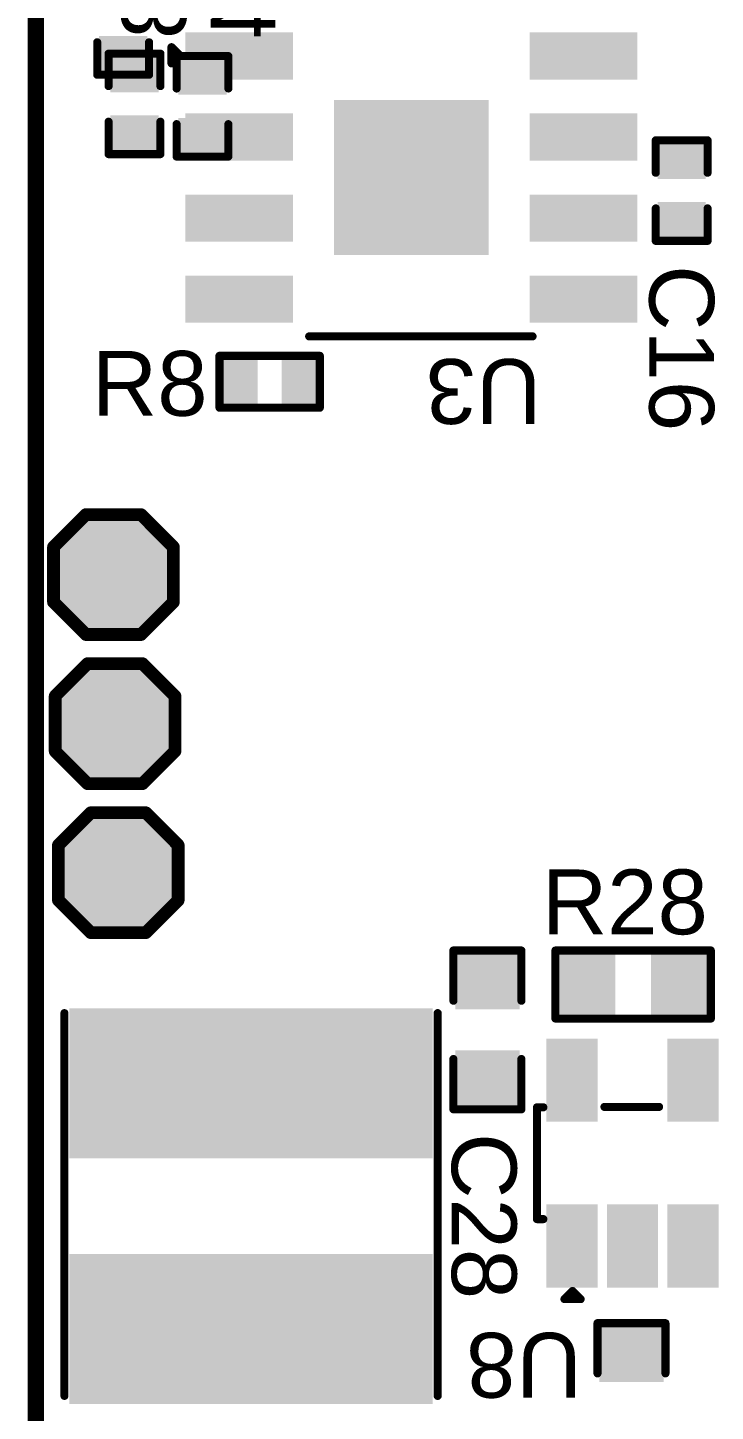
# Model space of a CAD drawing. Header units: inches. Extents: x 0 to 5376, y 0 to 5416.
# Drawn here: x -0.13 to 10.66, y 111.85 to 133.54 of the extents above; entities that cross this region are included whole.
import ezdxf

# ---------------------------------------------------------------- set-up
doc = ezdxf.new("R2010")
doc.units = ezdxf.units.IN
for name, color, linetype in [('Board Outline', 216, 'Continuous'), ('Bottom Layer', 5, 'Continuous'), ('Bottom Overlay', 54, 'Continuous'), ('Bottom Paste', 16, 'Continuous'), ('Bottom Solder', 6, 'Continuous'), ('Top Layer', 1, 'Continuous'), ('Top Overlay', 2, 'Continuous'), ('Top Paste', 8, 'Continuous'), ('Top Solder', 216, 'Continuous')]:
    doc.layers.add(name, color=color, linetype=linetype)
doc.styles.add('Arial', font='', dxfattribs={"height": 0.2})
doc.styles.get('Arial').set_extended_font_data('Arial')

msp = doc.modelspace()

# ---------------------------------------------------------------- hatches: boundary and pattern name
at = {"layer": 'Bottom Layer'}
for points in [[(1.867, 132.588), (1.232, 132.588), (1.232, 133.045), (1.867, 133.045)], [(2.934, 132.55), (2.299, 132.55), (2.299, 133.007), (2.934, 133.007)], [(1.867, 131.648), (1.232, 131.648), (1.232, 132.105), (1.867, 132.105)], [(2.934, 131.61), (2.299, 131.61), (2.299, 132.067), (2.934, 132.067)]]:
    msp.add_hatch(color=5, dxfattribs=at).paths.add_polyline_path(points)
at = {"layer": 'Bottom Paste'}
for points in [[(1.867, 132.588), (1.232, 132.588), (1.232, 133.045), (1.867, 133.045)], [(2.934, 132.55), (2.299, 132.55), (2.299, 133.007), (2.934, 133.007)], [(1.867, 131.648), (1.232, 131.648), (1.232, 132.105), (1.867, 132.105)], [(2.934, 131.61), (2.299, 131.61), (2.299, 132.067), (2.934, 132.067)]]:
    msp.add_hatch(color=16, dxfattribs=at).paths.add_polyline_path(points)
at = {"layer": 'Bottom Solder'}
for points in [[(1.927, 132.528), (1.172, 132.528), (1.172, 133.105), (1.927, 133.105)], [(2.994, 132.49), (2.239, 132.49), (2.239, 133.067), (2.994, 133.067)], [(1.927, 131.588), (1.172, 131.588), (1.172, 132.165), (1.927, 132.165)], [(2.994, 131.55), (2.239, 131.55), (2.239, 132.127), (2.994, 132.127)]]:
    msp.add_hatch(color=6, dxfattribs=at).paths.add_polyline_path(points)
at = {"layer": 'Top Layer'}
for points in [[(2.418, 133.396), (3.968, 133.396), (3.968, 132.796), (2.418, 132.796)], [(7.818, 133.396), (9.368, 133.396), (9.368, 132.796), (7.818, 132.796)], [(1.054, 133.35), (1.689, 133.35), (1.689, 132.893), (1.054, 132.893)], [(4.749, 132.335), (7.036, 132.335), (7.036, 130.047), (4.749, 130.047)], [(2.418, 132.126), (3.968, 132.126), (3.968, 131.526), (2.418, 131.526)], [(7.818, 132.126), (9.368, 132.126), (9.368, 131.526), (7.818, 131.526)], [(9.817, 131.686), (10.452, 131.686), (10.452, 131.229), (9.817, 131.229)], [(2.418, 130.856), (3.968, 130.856), (3.968, 130.256), (2.418, 130.256)], [(7.818, 130.856), (9.368, 130.856), (9.368, 130.256), (7.818, 130.256)], [(9.817, 130.746), (10.452, 130.746), (10.452, 130.289), (9.817, 130.289)], [(2.418, 129.586), (3.968, 129.586), (3.968, 128.986), (2.418, 128.986)], [(7.818, 129.586), (9.368, 129.586), (9.368, 128.986), (7.818, 128.986)], [(3.429, 128.308), (3.429, 127.673), (2.972, 127.673), (2.972, 128.308)], [(4.369, 128.308), (4.369, 127.673), (3.912, 127.673), (3.912, 128.308)], [(1.6, 125.73), (0.838, 125.73), (0.457, 125.349), (0.457, 124.587), (0.838, 124.206), (1.6, 124.206), (1.981, 124.587), (1.981, 125.349)], [(1.626, 123.393), (0.864, 123.393), (0.483, 123.012), (0.483, 122.25), (0.864, 121.869), (1.626, 121.869), (2.007, 122.25), (2.007, 123.012)], [(1.676, 121.056), (0.914, 121.056), (0.533, 120.675), (0.533, 119.913), (0.914, 119.532), (1.676, 119.532), (2.057, 119.913), (2.057, 120.675)], [(7.531, 118.212), (6.642, 118.212), (6.642, 118.974), (7.531, 118.974)], [(8.23, 118.097), (8.23, 118.986), (8.992, 118.986), (8.992, 118.097)], [(9.754, 118.097), (9.754, 118.986), (10.516, 118.986), (10.516, 118.097)], [(6.128, 118.067), (6.128, 115.917), (0.628, 115.917), (0.628, 118.067)], [(8.112, 116.493), (8.112, 117.593), (8.712, 117.593), (8.712, 116.493)], [(10.012, 116.493), (10.012, 117.593), (10.612, 117.593), (10.612, 116.493)], [(7.531, 116.688), (6.642, 116.688), (6.642, 117.45), (7.531, 117.45)], [(8.112, 113.893), (8.112, 114.993), (8.712, 114.993), (8.712, 113.893)], [(9.062, 113.893), (9.062, 114.993), (9.662, 114.993), (9.662, 113.893)], [(10.012, 113.893), (10.012, 114.993), (10.612, 114.993), (10.612, 113.893)], [(6.128, 114.217), (6.128, 112.067), (0.628, 112.067), (0.628, 114.217)], [(9.792, 112.37), (8.903, 112.37), (8.903, 113.132), (9.792, 113.132)]]:
    msp.add_hatch(color=1, dxfattribs=at).paths.add_polyline_path(points)
at = {"layer": 'Top Paste'}
for points in [[(2.418, 133.396), (3.968, 133.396), (3.968, 132.796), (2.418, 132.796)], [(7.818, 133.396), (9.368, 133.396), (9.368, 132.796), (7.818, 132.796)], [(1.054, 133.35), (1.689, 133.35), (1.689, 132.893), (1.054, 132.893)], [(4.749, 132.335), (7.036, 132.335), (7.036, 130.047), (4.749, 130.047)], [(2.418, 132.126), (3.968, 132.126), (3.968, 131.526), (2.418, 131.526)], [(7.818, 132.126), (9.368, 132.126), (9.368, 131.526), (7.818, 131.526)], [(9.817, 131.686), (10.452, 131.686), (10.452, 131.229), (9.817, 131.229)], [(2.418, 130.856), (3.968, 130.856), (3.968, 130.256), (2.418, 130.256)], [(7.818, 130.856), (9.368, 130.856), (9.368, 130.256), (7.818, 130.256)], [(9.817, 130.746), (10.452, 130.746), (10.452, 130.289), (9.817, 130.289)], [(2.418, 129.586), (3.968, 129.586), (3.968, 128.986), (2.418, 128.986)], [(7.818, 129.586), (9.368, 129.586), (9.368, 128.986), (7.818, 128.986)], [(3.429, 128.308), (3.429, 127.673), (2.972, 127.673), (2.972, 128.308)], [(4.369, 128.308), (4.369, 127.673), (3.912, 127.673), (3.912, 128.308)], [(1.6, 125.73), (0.838, 125.73), (0.457, 125.349), (0.457, 124.587), (0.838, 124.206), (1.6, 124.206), (1.981, 124.587), (1.981, 125.349)], [(1.626, 123.393), (0.864, 123.393), (0.483, 123.012), (0.483, 122.25), (0.864, 121.869), (1.626, 121.869), (2.007, 122.25), (2.007, 123.012)], [(1.676, 121.056), (0.914, 121.056), (0.533, 120.675), (0.533, 119.913), (0.914, 119.532), (1.676, 119.532), (2.057, 119.913), (2.057, 120.675)], [(7.531, 118.212), (6.642, 118.212), (6.642, 118.974), (7.531, 118.974)], [(8.23, 118.097), (8.23, 118.986), (8.992, 118.986), (8.992, 118.097)], [(9.754, 118.097), (9.754, 118.986), (10.516, 118.986), (10.516, 118.097)], [(6.128, 118.067), (6.128, 115.917), (0.628, 115.917), (0.628, 118.067)], [(8.112, 116.493), (8.112, 117.593), (8.712, 117.593), (8.712, 116.493)], [(10.012, 116.493), (10.012, 117.593), (10.612, 117.593), (10.612, 116.493)], [(7.531, 116.688), (6.642, 116.688), (6.642, 117.45), (7.531, 117.45)], [(8.112, 113.893), (8.112, 114.993), (8.712, 114.993), (8.712, 113.893)], [(9.062, 113.893), (9.062, 114.993), (9.662, 114.993), (9.662, 113.893)], [(10.012, 113.893), (10.012, 114.993), (10.612, 114.993), (10.612, 113.893)], [(6.128, 114.217), (6.128, 112.067), (0.628, 112.067), (0.628, 114.217)], [(9.792, 112.37), (8.903, 112.37), (8.903, 113.132), (9.792, 113.132)]]:
    msp.add_hatch(color=8, dxfattribs=at).paths.add_polyline_path(points)
at = {"layer": 'Top Solder'}
for points in [[(0.994, 133.41), (1.749, 133.41), (1.749, 132.833), (0.994, 132.833)], [(2.348, 133.466), (4.038, 133.466), (4.038, 132.726), (2.348, 132.726)], [(7.748, 133.466), (9.438, 133.466), (9.438, 132.726), (7.748, 132.726)], [(4.679, 132.405), (7.106, 132.405), (7.106, 129.977), (4.679, 129.977)], [(2.348, 132.196), (4.038, 132.196), (4.038, 131.456), (2.348, 131.456)], [(7.748, 132.196), (9.438, 132.196), (9.438, 131.456), (7.748, 131.456)], [(9.757, 131.746), (10.512, 131.746), (10.512, 131.169), (9.757, 131.169)], [(2.348, 130.926), (4.038, 130.926), (4.038, 130.186), (2.348, 130.186)], [(7.748, 130.926), (9.438, 130.926), (9.438, 130.186), (7.748, 130.186)], [(9.757, 130.806), (10.512, 130.806), (10.512, 130.229), (9.757, 130.229)], [(2.348, 129.656), (4.038, 129.656), (4.038, 128.916), (2.348, 128.916)], [(7.748, 129.656), (9.438, 129.656), (9.438, 128.916), (7.748, 128.916)], [(3.484, 128.363), (3.484, 127.618), (2.917, 127.618), (2.917, 128.363)], [(4.424, 128.363), (4.424, 127.618), (3.857, 127.618), (3.857, 128.363)], [(1.651, 125.832), (0.787, 125.832), (0.356, 125.4), (0.356, 124.536), (0.787, 124.104), (1.651, 124.104), (2.083, 124.536), (2.083, 125.4)], [(1.676, 123.495), (0.813, 123.495), (0.381, 123.063), (0.381, 122.199), (0.813, 121.768), (1.676, 121.768), (2.108, 122.199), (2.108, 123.063)], [(1.727, 121.158), (0.864, 121.158), (0.432, 120.726), (0.432, 119.863), (0.864, 119.431), (1.727, 119.431), (2.159, 119.863), (2.159, 120.726)], [(8.128, 117.996), (8.128, 119.088), (9.093, 119.088), (9.093, 117.996)], [(9.652, 117.996), (9.652, 119.088), (10.617, 119.088), (10.617, 117.996)], [(7.591, 118.152), (6.582, 118.152), (6.582, 119.034), (7.591, 119.034)], [(6.23, 118.169), (6.23, 115.816), (0.527, 115.816), (0.527, 118.169)], [(8.011, 116.392), (8.011, 117.695), (8.814, 117.695), (8.814, 116.392)], [(9.911, 116.392), (9.911, 117.695), (10.714, 117.695), (10.714, 116.392)], [(7.591, 116.628), (6.582, 116.628), (6.582, 117.51), (7.591, 117.51)], [(8.011, 113.792), (8.011, 115.095), (8.814, 115.095), (8.814, 113.792)], [(8.961, 113.792), (8.961, 115.095), (9.764, 115.095), (9.764, 113.792)], [(9.911, 113.792), (9.911, 115.095), (10.714, 115.095), (10.714, 113.792)], [(6.23, 114.319), (6.23, 111.966), (0.527, 111.966), (0.527, 114.319)], [(9.852, 112.31), (8.843, 112.31), (8.843, 113.192), (9.852, 113.192)]]:
    msp.add_hatch(color=216, dxfattribs=at).paths.add_polyline_path(points)

# ---------------------------------------------------------------- linework, layer by layer
at = {"layer": 'Board Outline', "const_width": 0.254}
for points in [[(0, 159.131), (0, 127.127)], [(0, 0.203), (0, 127.33)]]:
    msp.add_lwpolyline(points, dxfattribs=at)
at = {"layer": 'Board Outline', "const_width": 0.127}
for points in [[(-0.064, 127.33, 1), (0.063, 127.33, 1)], [(-0.064, 127.127, 1), (0.063, 127.127, 1)]]:
    msp.add_lwpolyline(points, format="xyb", close=True, dxfattribs=at)
at = {"layer": 'Bottom Overlay', "const_width": 0.127}
for points in [[(1.143, 133.134), (1.956, 133.134)], [(1.143, 132.626), (1.143, 133.134)], [(1.956, 132.626), (1.956, 133.134)], [(2.21, 133.096), (3.023, 133.096)], [(2.21, 132.588), (2.21, 133.096)], [(3.023, 132.588), (3.023, 133.096)], [(1.143, 131.559), (1.143, 132.067)], [(1.956, 131.559), (1.956, 132.067)], [(2.21, 131.521), (2.21, 132.029)], [(3.023, 131.521), (3.023, 132.029)], [(1.143, 131.559), (1.956, 131.559)], [(2.21, 131.521), (3.023, 131.521)]]:
    msp.add_lwpolyline(points, dxfattribs=at)
at = {"layer": 'Bottom Overlay', "const_width": 0.0635}
for points in [[(1.111, 133.134, 1), (1.175, 133.134, 1)], [(1.111, 133.134, 1), (1.175, 133.134, 1)], [(1.924, 133.134, 1), (1.988, 133.134, 1)], [(1.924, 133.134, 1), (1.988, 133.134, 1)], [(2.178, 133.096, 1), (2.242, 133.096, 1)], [(2.178, 133.096, 1), (2.242, 133.096, 1)], [(2.991, 133.096, 1), (3.054, 133.096, 1)], [(2.991, 133.096, 1), (3.054, 133.096, 1)], [(1.111, 132.626, 1), (1.175, 132.626, 1)], [(1.924, 132.626, 1), (1.988, 132.626, 1)], [(2.178, 132.588, 1), (2.242, 132.588, 1)], [(2.991, 132.588, 1), (3.054, 132.588, 1)], [(1.111, 132.067, 1), (1.175, 132.067, 1)], [(1.924, 132.067, 1), (1.988, 132.067, 1)], [(2.178, 132.029, 1), (2.242, 132.029, 1)], [(2.991, 132.029, 1), (3.054, 132.029, 1)], [(1.111, 131.559, 1), (1.175, 131.559, 1)], [(1.111, 131.559, 1), (1.175, 131.559, 1)], [(1.924, 131.559, 1), (1.988, 131.559, 1)], [(1.924, 131.559, 1), (1.988, 131.559, 1)], [(2.178, 131.521, 1), (2.242, 131.521, 1)], [(2.178, 131.521, 1), (2.242, 131.521, 1)], [(2.991, 131.521, 1), (3.054, 131.521, 1)], [(2.991, 131.521, 1), (3.054, 131.521, 1)]]:
    msp.add_lwpolyline(points, format="xyb", close=True, dxfattribs=at)
at = {"layer": 'Top Overlay'}
for points, const_width in [([(0.965, 132.804), (0.965, 133.312)], 0.127), ([(1.778, 132.804), (1.778, 133.312)], 0.127), ([(2.129, 132.982), (2.129, 133.236)], 0.127), ([(2.129, 133.236), (2.256, 133.109)], 0.127), ([(2.129, 132.982), (2.256, 133.109)], 0.127), ([(0.965, 132.804), (1.778, 132.804)], 0.127), ([(9.728, 131.775), (10.541, 131.775)], 0.127), ([(9.728, 131.267), (9.728, 131.775)], 0.127), ([(10.541, 131.267), (10.541, 131.775)], 0.127), ([(9.728, 130.2), (9.728, 130.708)], 0.127), ([(10.541, 130.2), (10.541, 130.708)], 0.127), ([(9.728, 130.2), (10.541, 130.2)], 0.127), ([(4.29, 128.702), (7.795, 128.702)], 0.127), ([(2.883, 127.584), (2.883, 128.397)], 0.127), ([(2.883, 128.397), (4.458, 128.397)], 0.127), ([(2.857, 128.422), (4.483, 128.422)], 0.00323), ([(4.458, 127.584), (4.458, 128.397)], 0.127), ([(2.883, 127.584), (4.458, 127.584)], 0.127), ([(0.279, 125.4), (0.787, 125.908)], 0.2), ([(0.787, 125.908), (1.651, 125.908)], 0.2), ([(1.651, 125.908), (2.159, 125.4)], 0.2), ([(0.279, 124.536), (0.279, 125.4)], 0.2), ([(2.159, 124.536), (2.159, 125.4)], 0.2), ([(0.279, 124.536), (0.787, 124.028)], 0.2), ([(1.651, 124.028), (2.159, 124.536)], 0.2), ([(0.787, 124.028), (1.651, 124.028)], 0.2), ([(0.305, 123.063), (0.813, 123.571)], 0.2), ([(0.813, 123.571), (1.676, 123.571)], 0.2), ([(1.676, 123.571), (2.184, 123.063)], 0.2), ([(0.305, 122.199), (0.305, 123.063)], 0.2), ([(2.184, 122.199), (2.184, 123.063)], 0.2), ([(0.305, 122.199), (0.813, 121.691)], 0.2), ([(1.676, 121.691), (2.184, 122.199)], 0.2), ([(0.813, 121.691), (1.676, 121.691)], 0.2), ([(0.356, 120.726), (0.864, 121.234)], 0.2), ([(0.864, 121.234), (1.727, 121.234)], 0.2), ([(1.727, 121.234), (2.235, 120.726)], 0.2), ([(0.356, 119.863), (0.356, 120.726)], 0.2), ([(2.235, 119.863), (2.235, 120.726)], 0.2), ([(0.356, 119.863), (0.864, 119.355)], 0.2), ([(1.727, 119.355), (2.235, 119.863)], 0.2), ([(0.864, 119.355), (1.727, 119.355)], 0.2), ([(6.553, 119.075), (7.62, 119.075)], 0.127), ([(6.553, 118.288), (6.553, 119.075)], 0.127), ([(7.62, 118.288), (7.62, 119.075)], 0.127), ([(8.153, 119.075), (10.592, 119.075)], 0.127), ([(8.153, 118.008), (8.153, 119.075)], 0.127), ([(10.592, 118.008), (10.592, 119.075)], 0.127), ([(0.45, 112.093), (0.45, 118.093)], 0.127), ([(6.306, 112.093), (6.306, 118.093)], 0.127), ([(8.153, 118.008), (10.592, 118.008)], 0.127), ([(6.553, 116.586), (6.553, 117.373)], 0.127), ([(7.62, 116.586), (7.62, 117.373)], 0.127), ([(6.553, 116.586), (7.62, 116.586)], 0.127), ([(7.864, 116.617), (7.964, 116.617)], 0.127), ([(7.864, 114.864), (7.864, 116.617)], 0.127), ([(8.922, 116.623), (9.78, 116.623)], 0.127), ([(7.864, 114.864), (7.964, 114.864)], 0.127), ([(8.296, 113.61), (8.423, 113.737)], 0.127), ([(8.296, 113.61), (8.55, 113.61)], 0.127), ([(8.423, 113.737), (8.55, 113.61)], 0.127), ([(8.814, 113.233), (9.881, 113.233)], 0.127), ([(8.814, 112.446), (8.814, 113.233)], 0.127), ([(9.881, 112.446), (9.881, 113.233)], 0.127)]:
    msp.add_lwpolyline(points, dxfattribs=dict(at, const_width=const_width))
for points, const_width in [([(0.933, 133.312, 1), (0.997, 133.312, 1)], 0.0635), ([(1.746, 133.312, 1), (1.81, 133.312, 1)], 0.0635), ([(2.098, 133.236, 1), (2.161, 133.236, 1)], 0.0635), ([(2.098, 133.236, 1), (2.161, 133.236, 1)], 0.0635), ([(2.098, 132.982, 1), (2.161, 132.982, 1)], 0.0635), ([(2.098, 132.982, 1), (2.161, 132.982, 1)], 0.0635), ([(2.225, 133.109, 1), (2.288, 133.109, 1)], 0.0635), ([(2.225, 133.109, 1), (2.288, 133.109, 1)], 0.0635), ([(0.933, 132.804, 1), (0.997, 132.804, 1)], 0.0635), ([(0.933, 132.804, 1), (0.997, 132.804, 1)], 0.0635), ([(1.746, 132.804, 1), (1.81, 132.804, 1)], 0.0635), ([(1.746, 132.804, 1), (1.81, 132.804, 1)], 0.0635), ([(9.696, 131.775, 1), (9.76, 131.775, 1)], 0.0635), ([(9.696, 131.775, 1), (9.76, 131.775, 1)], 0.0635), ([(10.509, 131.775, 1), (10.573, 131.775, 1)], 0.0635), ([(10.509, 131.775, 1), (10.573, 131.775, 1)], 0.0635), ([(9.696, 131.267, 1), (9.76, 131.267, 1)], 0.0635), ([(10.509, 131.267, 1), (10.573, 131.267, 1)], 0.0635), ([(9.696, 130.708, 1), (9.76, 130.708, 1)], 0.0635), ([(10.509, 130.708, 1), (10.573, 130.708, 1)], 0.0635), ([(9.696, 130.2, 1), (9.76, 130.2, 1)], 0.0635), ([(9.696, 130.2, 1), (9.76, 130.2, 1)], 0.0635), ([(10.509, 130.2, 1), (10.573, 130.2, 1)], 0.0635), ([(10.509, 130.2, 1), (10.573, 130.2, 1)], 0.0635), ([(4.258, 128.702, 1), (4.322, 128.702, 1)], 0.0635), ([(7.763, 128.702, 1), (7.827, 128.702, 1)], 0.0635), ([(2.851, 128.397, 1), (2.915, 128.397, 1)], 0.0635), ([(2.851, 128.397, 1), (2.915, 128.397, 1)], 0.0635), ([(2.857, 128.422, 1), (2.858, 128.422, 1)], 0.00161), ([(4.426, 128.397, 1), (4.489, 128.397, 1)], 0.0635), ([(4.426, 128.397, 1), (4.489, 128.397, 1)], 0.0635), ([(4.482, 128.422, 1), (4.484, 128.422, 1)], 0.00161), ([(2.851, 127.584, 1), (2.915, 127.584, 1)], 0.0635), ([(2.851, 127.584, 1), (2.915, 127.584, 1)], 0.0635), ([(4.426, 127.584, 1), (4.489, 127.584, 1)], 0.0635), ([(4.426, 127.584, 1), (4.489, 127.584, 1)], 0.0635), ([(0.737, 125.908, 1), (0.837, 125.908, 1)], 0.1), ([(0.737, 125.908, 1), (0.837, 125.908, 1)], 0.1), ([(1.601, 125.908, 1), (1.701, 125.908, 1)], 0.1), ([(1.601, 125.908, 1), (1.701, 125.908, 1)], 0.1), ([(0.229, 125.4, 1), (0.329, 125.4, 1)], 0.1), ([(0.229, 125.4, 1), (0.329, 125.4, 1)], 0.1), ([(2.109, 125.4, 1), (2.209, 125.4, 1)], 0.1), ([(2.109, 125.4, 1), (2.209, 125.4, 1)], 0.1), ([(0.229, 124.536, 1), (0.329, 124.536, 1)], 0.1), ([(0.229, 124.536, 1), (0.329, 124.536, 1)], 0.1), ([(2.109, 124.536, 1), (2.209, 124.536, 1)], 0.1), ([(2.109, 124.536, 1), (2.209, 124.536, 1)], 0.1), ([(0.737, 124.028, 1), (0.837, 124.028, 1)], 0.1), ([(0.737, 124.028, 1), (0.837, 124.028, 1)], 0.1), ([(1.601, 124.028, 1), (1.701, 124.028, 1)], 0.1), ([(1.601, 124.028, 1), (1.701, 124.028, 1)], 0.1), ([(0.763, 123.571, 1), (0.863, 123.571, 1)], 0.1), ([(0.763, 123.571, 1), (0.863, 123.571, 1)], 0.1), ([(1.626, 123.571, 1), (1.726, 123.571, 1)], 0.1), ([(1.626, 123.571, 1), (1.726, 123.571, 1)], 0.1), ([(0.255, 123.063, 1), (0.355, 123.063, 1)], 0.1), ([(0.255, 123.063, 1), (0.355, 123.063, 1)], 0.1), ([(2.134, 123.063, 1), (2.234, 123.063, 1)], 0.1), ([(2.134, 123.063, 1), (2.234, 123.063, 1)], 0.1), ([(0.255, 122.199, 1), (0.355, 122.199, 1)], 0.1), ([(0.255, 122.199, 1), (0.355, 122.199, 1)], 0.1), ([(2.134, 122.199, 1), (2.234, 122.199, 1)], 0.1), ([(2.134, 122.199, 1), (2.234, 122.199, 1)], 0.1), ([(0.763, 121.691, 1), (0.863, 121.691, 1)], 0.1), ([(0.763, 121.691, 1), (0.863, 121.691, 1)], 0.1), ([(1.626, 121.691, 1), (1.726, 121.691, 1)], 0.1), ([(1.626, 121.691, 1), (1.726, 121.691, 1)], 0.1), ([(0.814, 121.234, 1), (0.914, 121.234, 1)], 0.1), ([(0.814, 121.234, 1), (0.914, 121.234, 1)], 0.1), ([(1.677, 121.234, 1), (1.777, 121.234, 1)], 0.1), ([(1.677, 121.234, 1), (1.777, 121.234, 1)], 0.1), ([(0.306, 120.726, 1), (0.406, 120.726, 1)], 0.1), ([(0.306, 120.726, 1), (0.406, 120.726, 1)], 0.1), ([(2.185, 120.726, 1), (2.285, 120.726, 1)], 0.1), ([(2.185, 120.726, 1), (2.285, 120.726, 1)], 0.1), ([(0.306, 119.863, 1), (0.406, 119.863, 1)], 0.1), ([(0.306, 119.863, 1), (0.406, 119.863, 1)], 0.1), ([(2.185, 119.863, 1), (2.285, 119.863, 1)], 0.1), ([(2.185, 119.863, 1), (2.285, 119.863, 1)], 0.1), ([(0.814, 119.355, 1), (0.914, 119.355, 1)], 0.1), ([(0.814, 119.355, 1), (0.914, 119.355, 1)], 0.1), ([(1.677, 119.355, 1), (1.777, 119.355, 1)], 0.1), ([(1.677, 119.355, 1), (1.777, 119.355, 1)], 0.1), ([(6.521, 119.075, 1), (6.585, 119.075, 1)], 0.0635), ([(6.521, 119.075, 1), (6.585, 119.075, 1)], 0.0635), ([(7.588, 119.075, 1), (7.652, 119.075, 1)], 0.0635), ([(7.588, 119.075, 1), (7.652, 119.075, 1)], 0.0635), ([(8.122, 119.075, 1), (8.185, 119.075, 1)], 0.0635), ([(8.122, 119.075, 1), (8.185, 119.075, 1)], 0.0635), ([(10.56, 119.075, 1), (10.624, 119.075, 1)], 0.0635), ([(10.56, 119.075, 1), (10.624, 119.075, 1)], 0.0635), ([(6.521, 118.288, 1), (6.585, 118.288, 1)], 0.0635), ([(7.588, 118.288, 1), (7.652, 118.288, 1)], 0.0635), ([(0.419, 118.093, 1), (0.482, 118.093, 1)], 0.0635), ([(6.274, 118.093, 1), (6.338, 118.093, 1)], 0.0635), ([(8.122, 118.008, 1), (8.185, 118.008, 1)], 0.0635), ([(8.122, 118.008, 1), (8.185, 118.008, 1)], 0.0635), ([(10.56, 118.008, 1), (10.624, 118.008, 1)], 0.0635), ([(10.56, 118.008, 1), (10.624, 118.008, 1)], 0.0635), ([(6.521, 117.373, 1), (6.585, 117.373, 1)], 0.0635), ([(7.588, 117.373, 1), (7.652, 117.373, 1)], 0.0635), ([(6.521, 116.586, 1), (6.585, 116.586, 1)], 0.0635), ([(6.521, 116.586, 1), (6.585, 116.586, 1)], 0.0635), ([(7.588, 116.586, 1), (7.652, 116.586, 1)], 0.0635), ([(7.588, 116.586, 1), (7.652, 116.586, 1)], 0.0635), ([(7.832, 116.617, 1), (7.896, 116.617, 1)], 0.0635), ([(7.832, 116.617, 1), (7.896, 116.617, 1)], 0.0635), ([(7.932, 116.617, 1), (7.996, 116.617, 1)], 0.0635), ([(8.891, 116.623, 1), (8.954, 116.623, 1)], 0.0635), ([(9.749, 116.623, 1), (9.812, 116.623, 1)], 0.0635), ([(7.832, 114.864, 1), (7.896, 114.864, 1)], 0.0635), ([(7.832, 114.864, 1), (7.896, 114.864, 1)], 0.0635), ([(7.932, 114.864, 1), (7.996, 114.864, 1)], 0.0635), ([(8.264, 113.61, 1), (8.327, 113.61, 1)], 0.0635), ([(8.264, 113.61, 1), (8.327, 113.61, 1)], 0.0635), ([(8.391, 113.737, 1), (8.454, 113.737, 1)], 0.0635), ([(8.391, 113.737, 1), (8.454, 113.737, 1)], 0.0635), ([(8.518, 113.61, 1), (8.581, 113.61, 1)], 0.0635), ([(8.518, 113.61, 1), (8.581, 113.61, 1)], 0.0635), ([(8.782, 113.233, 1), (8.846, 113.233, 1)], 0.0635), ([(8.782, 113.233, 1), (8.846, 113.233, 1)], 0.0635), ([(9.849, 113.233, 1), (9.912, 113.233, 1)], 0.0635), ([(9.849, 113.233, 1), (9.912, 113.233, 1)], 0.0635), ([(8.782, 112.446, 1), (8.846, 112.446, 1)], 0.0635), ([(9.849, 112.446, 1), (9.912, 112.446, 1)], 0.0635), ([(0.419, 112.093, 1), (0.482, 112.093, 1)], 0.0635), ([(6.274, 112.093, 1), (6.338, 112.093, 1)], 0.0635)]:
    msp.add_lwpolyline(points, format="xyb", close=True, dxfattribs=dict(at, const_width=const_width))

# ---------------------------------------------------------------- texts
at = {"layer": 'Bottom Overlay', "style": 'Arial', "text_generation_flag": 2}
for s, p in [('C13', (2.362, 135.966)), ('C14', (3.759, 135.966))]:
    msp.add_text(s, height=1.016, rotation=90, dxfattribs=at).set_placement(p)
at = {"layer": 'Top Overlay', "style": 'Arial'}
for s, rotation, p in [('C16', 270, (9.627, 129.819)), ('R8', 360, (0.881, 127.457)), ('U3', 180, (7.933, 128.346)), ('R28', 360, (7.942, 119.329)), ('C28', 270, (6.528, 116.213)), ('U8', 180, (8.568, 113.081))]:
    msp.add_text(s, height=1.016, rotation=rotation, dxfattribs=at).set_placement(p)

doc.saveas('drawing.dxf')
